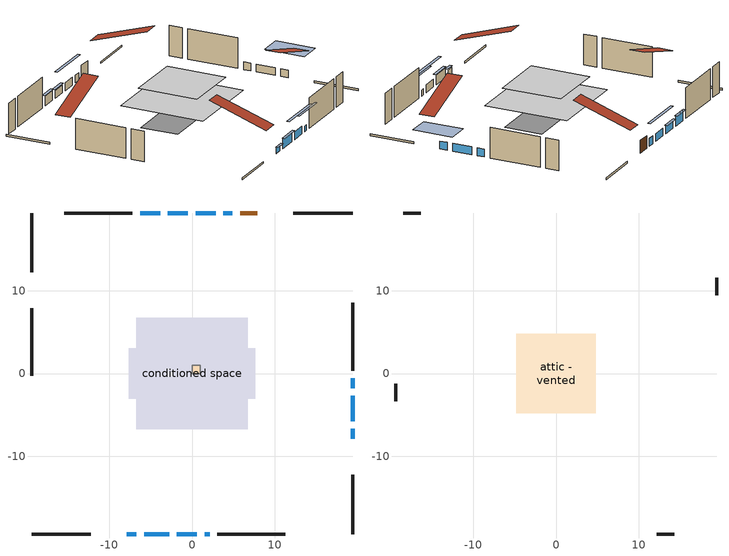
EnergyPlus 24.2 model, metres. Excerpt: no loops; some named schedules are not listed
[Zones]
air source heat pump airloop ret air zone
 floor adiabatic (AdiabaticConst): 0,0 0,1 1,1 1,0 z0
 wall adiabatic (AdiabaticConst): 0,1 0,0 1,0 1,1 0,1 z0:1
 ceiling adiabatic (AdiabaticConst): 1,0 1,1 0,1 0,0 z1
conditioned space
 floor adiabatic (AdiabaticFloorConstruction): -6.73,-6.73 -6.73,6.73 6.73,6.73 6.73,-6.73 z2.44
 floor foundation (Slab1 construction): -7.62,-3.05 -7.62,3.05 7.62,3.05 7.62,-3.05 z0
 wall outside (RimJoist1 construction): 19.36,19.36 12.22,19.36 / -19.36,-19.36 -12.22,-19.36 / -19.36,19.36 -19.36,12.22 / 19.36,-19.36 19.36,-12.22 z0:0.3
 wall outside (AdiabaticWallConstruction 1): 7.9,19.36 5.81,19.36 z0:2.03
 wall outside (AdiabaticWallConstruction): 19.36,-7.9 19.36,-6.69 / 2.84,19.36 0.43,19.36 / -1.82,-19.36 0.59,-19.36 / -0.5,19.36 -2.92,19.36 z0:1.21; -7.9,-19.36 -6.7,-19.36 / 1.52,-19.36 2.12,-19.36 z0:0.9; -5.78,-19.36 -2.75,-19.36 / -3.85,19.36 -6.27,19.36 z0:1.51; 19.36,-5.76 19.36,-2.71 / 19.36,-1.79 19.36,-0.59 / 4.88,19.36 3.77,19.36 z0:1.22
 wall outside (Wall1 construction): -7.2,19.36 -15.39,19.36 / 3.05,-19.36 11.23,-19.36 / -19.36,7.9 -19.36,-0.29 / 19.36,0.34 19.36,8.52 z0:4.88
 window (WindowConstruction): 19.36,-7.9 19.36,-6.69 z0:1.21
 window (WindowConstruction 6): -7.9,-19.36 -6.7,-19.36 z0:0.9
 window (WindowConstruction 7): -5.78,-19.36 -2.75,-19.36 z0:1.51
 window (WindowConstruction 8): 19.36,-5.76 19.36,-2.71 z0:1.22
 window (WindowConstruction 9): 19.36,-1.78 19.36,-0.59 z0:1.22
 window (WindowConstruction 10): 4.88,19.36 3.77,19.36 z0:1.22
 window (WindowConstruction 1): 2.84,19.36 0.43,19.36 z0:1.21
 window (WindowConstruction 2): -1.82,-19.36 0.59,-19.36 z0:1.21
 window (WindowConstruction 3): 1.52,-19.36 2.12,-19.36 z0:0.9
 window (WindowConstruction 4): -0.5,19.36 -2.92,19.36 z0:1.21
 window (WindowConstruction 5): -3.85,19.36 -6.27,19.36 z0:1.51
 door (Door): 7.9,19.36 5.81,19.36 z0:2.03
 ceiling adiabatic (AdiabaticFloorConstruction): 6.73,-6.73 6.73,6.73 -6.73,6.73 -6.73,-6.73 z2.44
attic - vented
 floor to conditioned space (Floor1 construction Reversed): -4.8,-4.8 -4.8,4.8 4.8,4.8 4.8,-4.8 z4.88
 wall outside (Wall3 construction): -16.31,19.36 -18.43,19.36 / 12.16,-19.36 14.28,-19.36 / -19.36,-1.21 -19.36,-3.33 / 19.36,9.45 19.36,11.57 z0:4.88
 roof outside (Roof1 construction): 8.83,19.36,4.88 8.83,10.02,7.99 11.29,10.02,7.99 11.29,19.36,4.88; -8.83,-19.36,4.88 -8.83,-10.02,7.99 -11.29,-10.02,7.99 -11.29,-19.36,4.88; -19.36,8.83,4.88 -10.02,8.83,7.99 -10.02,11.29,7.99 -19.36,11.29,4.88; 19.36,-8.83,4.88 10.02,-8.83,7.99 10.02,-11.29,7.99 19.36,-11.29,4.88
shading: 19.36,-4.05 19.36,-10.54 23.02,-10.54 23.02,-4.05 z3.85; -6.5,-19.36 -8.1,-19.36 -8.1,-19.77 -6.5,-19.77 z1.1; -2.55,-19.36 -5.98,-19.36 -5.98,-19.77 -2.55,-19.77 z1.71; -2.21,19.36 5.48,19.36 5.48,19.77 -2.21,19.77 z3.85; 3.23,-19.36 -4.46,-19.36 -4.46,-19.77 3.23,-19.77 z3.85; 4.76,-19.36 -1.12,-19.36 -1.12,-19.77 4.76,-19.77 z3.54; -3.12,19.36 -0.3,19.36 -0.3,19.77 -3.12,19.77 z1.41; -6.47,19.36 -3.64,19.36 -3.64,19.77 -6.47,19.77 z1.71
[Building]
Building 1: Terrain=Suburbs
[Site:Location]
Comox AP_BC: Latitude {deg}=49.72; Longitude {deg}=-124.9; Time Zone {hr}=-8; Elevation {m}=26; Keep Site Location Information=Yes
[Site:GroundTemperature:Shallow]
7.68431, 6.60511, 6.51868, 7.03082, 9.08677, 11.1331, 12.9072, 14.0311, 14.1265, 13.2125, 11.4836, 9.50004
[Site:WaterMainsTemperature]
Calculation Method=Schedule; Temperature Schedule=mains temperature schedule
[Material] Roughness=Rough; Thermal Absorptance=0.9
Name | Thickness {m} | Conductivity {W/m-K} | Density {kg/m3} | Specific Heat {J/kg-K} | Solar Absorptance | Visible Absorptance
asphalt or fiberglass shingles | 0.00635 | 0.162714 | 1121.4 | 1465.45 | 0.4 | 0.4
ceiling stud and cavity | 0.1397 | 0.0801386 | 65.682 | 1177.47 | 0.7 | 0.7
concrete 4.0 in. | 0.1016 | 1.803125 | 2242.8 | 837.4 | 0.7 | 0.7
door material | 0.04445 | 0.053851 | 512.64 | 1214.23 | 0.7 | 0.7
floor covering | 0.0127 | 0.0433444 | 54.468 | 1339.84 | 0.6 | 0.6
floor rigid ins; wall rigid ins | 0.512978 | 0.029427 | 32.04 | 1214.23 | 0.7 | 0.7
floor stud and cavity | 0.1397 | 1.75129 | 37.0049 | 1207.88 | 0.7 | 0.7
furniture material conditioned space 1 | 0.1524 | 0.115458 | 640.8 | 1214.23 | 0.6 | 0.6
gypsum board | 0.0127 | 0.160291 | 801 | 837.4 | 0.6 | 0.6
osb sheathing 0.5 in. | 0.0127 | 0.115458 | 512.64 | 1214.23 | 0.7 | 0.7
osb sheathing 0.75 in. | 0.01905 | 0.115458 | 512.64 | 1214.23 | 0.7 | 0.7
osb sheathing 2.0 in. | 0.0508 | 0.115458 | 512.64 | 1214.23 | 0.7 | 0.7
rim joist stud and cavity | 0.0508 | 0.0451784 | 125.044 | 1163.47 | 0.6 | 0.6
wall stud and cavity | 0.1397 | 0.115654 | 139.0536 | 1170.24 | 0.7 | 0.7
wall stud and cavity 1 | 0.0889 | 6.9971 | 50.32683 | 1063.81 | 0.6 | 0.6
wall stud and cavity 2 | 0.0889 | 0.380278 | 52.3479 | 1209.89 | 0.7 | 0.7
wall stud and cavity 3 | 0.0889 | 0.391764 | 83.0341 | 1211.67 | 0.7 | 0.7
wood siding | 0.0254 | 0.102417 | 544.68 | 1172.36 | 0.4 | 0.4
wood siding 1 | 0.00254 | 0.102417 | 544.68 | 1172.36 | 0.4 | 0.4
wood siding 2; wood siding 3; wood siding 4 | 0.0254 | 0.102417 | 544.68 | 1172.36 | 0.7 | 0.7
[Material:NoMass]
Adiabatic: Roughness=Rough; Thermal Resistance {m2-K/W}=176.1; Thermal Absorptance=0.9; Solar Absorptance=0.7; Visible Absorptance=0.7
[WindowMaterial:SimpleGlazingSystem]
Name | U-Factor {W/m2-K} | Solar Heat Gain Coefficient
WindowMaterial | 7.071949 | 0.75
WindowMaterial 1 | 7.36323 | 0.72
WindowMaterial 2 | 6.80735 | 0.79
WindowMaterial 3 | 6.92943 | 0.77
WindowMaterial 4 | 4.21762 | 0.68
WindowMaterial 5 | 5.69106 | 0.74
[Construction]
AdiabaticConst: Adiabatic
AdiabaticFloorConstruction: floor stud and cavity, floor rigid ins, osb sheathing 0.75 in., floor covering
AdiabaticWallConstruction: wood siding 3, wall rigid ins, wall stud and cavity 2, gypsum board
AdiabaticWallConstruction 1: wood siding 4, wall rigid ins, wall stud and cavity 2, gypsum board
Door: door material
Floor1 construction Reversed: gypsum board, ceiling stud and cavity
furniture construction conditioned space 1: furniture material conditioned space 1
PartitionWallConstruction: gypsum board, wall stud and cavity 3, gypsum board
RimJoist1 construction: wood siding 2, osb sheathing 2.0 in., rim joist stud and cavity
Roof1 construction: asphalt or fiberglass shingles
Slab1 construction: concrete 4.0 in.
Wall1 construction: wood siding, osb sheathing 0.5 in., wall stud and cavity, gypsum board
Wall3 construction: wood siding 1, wall stud and cavity 1
WindowConstruction; WindowConstruction 1; WindowConstruction 2; WindowConstruction 4; WindowConstruction 9: WindowMaterial
WindowConstruction 10: WindowMaterial 5
WindowConstruction 3; WindowConstruction 6: WindowMaterial 1
WindowConstruction 5: WindowMaterial 2
WindowConstruction 7: WindowMaterial 3
WindowConstruction 8: WindowMaterial 4
[Zone] Multiplier=1
Name | Volume {m3} | Part of Total Floor Area
air source heat pump airloop ret air zone | 1 | No
attic - vented | 46.4856 | Yes
conditioned space | 470 | Yes
[Space]
Name | Zone | Space Type | Volume {m3}
air source heat pump airloop ret air space | air source heat pump airloop ret air zone | Plenum Space Type
attic - vented 1 | attic - vented |  | 46.4856
conditioned space 1 | conditioned space |  | 470
[SpaceList]
Plenum Space Type: air source heat pump airloop ret air space
[OtherEquipment] Design Level Calculation Method=EquipmentLevel
Name | Fuel Type | Zone or ZoneList or Space or SpaceList | Schedule | Design Level {W} | Fraction Latent | Fraction Radiant | Fraction Lost
air source heat pump airloop_0 RetCondToRP; air source heat pump airloop_0 RetSensLkToRP | None | air source heat pump airloop ret air space | Always On Discrete | 0 | 0 | 0 | 0
air source heat pump airloop_0 RetLatLkToRP | None | air source heat pump airloop ret air space | Always On Discrete | 0 | 1 | 0 | 0
air source heat pump airloop_0 RetCondToDZ; air source heat pump airloop_0 SupCondToDZ; air source heat pump airloop_0 SupSensLkToDZ | None | attic - vented 1 | Always On Discrete | 0 | 0 | 0 | 0
air source heat pump airloop_0 SupLatLkToDZ | None | attic - vented 1 | Always On Discrete | 0 | 1 | 0 | 0
air source heat pump airloop_0 SupCondToLv; air source heat pump airloop_0 SupSensLkToCond; mech vent house fan sensible load | None | conditioned space 1 | Always On Discrete | 0 | 0 | 0 | 0
air source heat pump airloop_0 SupLatLkToCond; mech vent house fan latent load | None | conditioned space 1 | Always On Discrete | 0 | 1 | 0 | 0
clothes dryer 1 | Electricity | conditioned space 1 | clothes dryer schedule | 0 | 0.015 | 0.081 | 0.85
cooking range 1 | Electricity | conditioned space 1 | cooking range schedule | 0 | 0.08 | 0.432 | 0.2
general water use latent | None | conditioned space 1 | general water use schedule | 62.594 | 1 | 0 | 0
general water use sensible | None | conditioned space 1 | general water use schedule | -61.6891 | 0 | 0.6 | 0
water heater energy adjustment1 | Electricity | conditioned space 1 | Always On Discrete | 0.01 | 0 | 0 | 1
[ZoneInfiltration:DesignFlowRate] Schedule=Always On Discrete; Design Flow Rate Calculation Method=Flow/Zone; Design Flow Rate {m3/s}=0
Name | Zone or ZoneList or Space or SpaceList
attic_vented 1 duct leakage imbalance infil flow | attic - vented 1
infil flow; natural vent flow; whole house fan flow | conditioned space 1
[ZoneInfiltration:EffectiveLeakageArea]
infil attic - vented 1: Zone or Space=attic - vented 1; Schedule=Always On Discrete; Effective Air Leakage Area {cm2}=3941.57; Stack Coefficient=0.000555638; Wind Coefficient=1.59263e-05
[ZoneMixing] Schedule=Always On Continuous; Design Flow Rate Calculation Method=Flow/Zone; Design Flow Rate {m3/s}=0
Name | Zone or Space | Source Zone or Space
air source heat pump airloop_0 ZoneMixCondToDZ mix; whole house fan mix | attic - vented | conditioned space
air source heat pump airloop_0 ZoneMixDZToCond mix | conditioned space | attic - vented
[SurfaceProperty:ExposedFoundationPerimeter]
Slab1: Exposed Perimeter Calculation Method=TotalExposedPerimeter; Total Exposed Perimeter {m}=42.673
[InternalMass] Zone or ZoneList=conditioned space; Space or SpaceList=conditioned space 1
Name | Construction | Surface Area {m2}
furniture mass conditioned space 1 | furniture construction conditioned space 1 | 109.68
partition wall mass | PartitionWallConstruction | 274.2
[Lights]
interior lighting: Zone or ZoneList or Space or SpaceList=conditioned space 1; Schedule=interior lighting schedule; Design Level Calculation Method=LightingLevel; Lighting Level {W}=343.2; Return Air Fraction=0; Fraction Radiant=0.6; Fraction Visible=0.2; Fraction Replaceable=1
[People]
occupants: Zone or ZoneList or Space or SpaceList=conditioned space 1; Number of People Schedule=occupants schedule; Number of People Calculation Method=People; Number of People=3; Fraction Radiant=0.314171; Sensible Heat Fraction=0.56303; Activity Level Schedule=occupants activity schedule; Carbon Dioxide Generation Rate {m3/s-W}=0; Enable ASHRAE 55 Comfort Warnings=No; Mean Radiant Temperature Calculation Type=EnclosureAveraged
[ElectricEquipment] Zone or ZoneList or Space or SpaceList=conditioned space 1; Design Level Calculation Method=EquipmentLevel
Name | Schedule | Design Level {W} | Fraction Latent | Fraction Radiant | Fraction Lost
clothes dryer | clothes dryer schedule | 140.772 | 0.015 | 0.081 | 0.85
clothes washer | clothes washer schedule | 32.1985 | 0.03 | 0.162 | 0.7
cooking range | cooking range schedule | 215.147 | 0.08 | 0.432 | 0.2
dishwasher | dishwasher schedule | 66.8632 | 0.3 | 0.18 | 0.4
fridge | fridge schedule | 72.9452 | 0 | 0.6 | 0
mech vent house fan | mech vent house fan schedule | 0 | 0 | 0 | 1
mech vent house fan cfis | mech vent house fan cfis schedule | 0 | 0 | 0 | 0
misc plug loads | misc plug loads schedule | 494.7 | 0.045 | 0.513 | 0.1
whole house fan | Always On Discrete | 0 | 0 | 0 | 1
[AirLoopHVAC:ReturnPlenum]
Air Loop HVAC Return Plenum 1: Zone=air source heat pump airloop ret air zone
[Foundation:Kiva]
Foundation Kiva 1: Initial Indoor Air Temperature {C}=18; Wall Height Above Grade {m}=0.1016; Wall Depth Below Slab {m}=0.2032
[Foundation:Kiva:Settings]
Soil Conductivity {W/m-K}=0.849921; Soil Density {kg/m3}=1842.3; Soil Specific Heat {J/kg-K}=418.7; Ground Solar Absorptivity=0.9; Ground Thermal Absorptivity=0.9; Ground Surface Roughness {m}=0.03; Far-Field Width {m}=40; Deep-Ground Boundary Condition=ZeroFlux; Deep-Ground Depth {m}=40; Minimum Cell Dimension {m}=0.2; Maximum Cell Growth Coefficient=3; Simulation Timestep=Timestep
[Exterior:Lights]
exterior lighting: Schedule=exterior lighting schedule; Design Level {W}=75.6
[EnergyManagementSystem:Sensor] Output:Variable or Output:Meter Index Key=attic - vented
Name | Output:Variable or Output:Meter
air_source_heat_pump_airloop_0_DZ_T_s | Zone Air Temperature
air_source_heat_pump_airloop_0_DZ_W_s | Zone Mean Air Humidity Ratio
[Schedule:Constant]
Name | Hourly Value
Always On Discrete; Always On Continuous; mech vent house fan schedule; mech vent house fan cfis schedule | 1
occupants activity schedule | 117.228
fridge schedule | 0
[Schedule:Week:Daily]
interior lighting schedule Week Rule - Jan1-Jan27: interior lighting schedule day, interior lighting schedule day, interior lighting schedule day, interior lighting schedule day, interior lighting schedule day, interior lighting schedule day, interior lighting schedule day, interior lighting schedule default day, interior lighting schedule default day, interior lighting schedule default day, interior lighting schedule default day, interior lighting schedule default day
interior lighting schedule Week Rule - Jan28-Feb3: interior lighting schedule day, interior lighting schedule day, interior lighting schedule day, interior lighting schedule day, interior lighting schedule day 1, interior lighting schedule day 1, interior lighting schedule day 1, interior lighting schedule default day, interior lighting schedule default day, interior lighting schedule default day, interior lighting schedule default day, interior lighting schedule default day
interior lighting schedule Week Rule - Feb4-Feb24: interior lighting schedule day 1, interior lighting schedule day 1, interior lighting schedule day 1, interior lighting schedule day 1, interior lighting schedule day 1, interior lighting schedule day 1, interior lighting schedule day 1, interior lighting schedule default day, interior lighting schedule default day, interior lighting schedule default day, interior lighting schedule default day, interior lighting schedule default day
interior lighting schedule Week Rule - Feb25-Mar3: interior lighting schedule day 1, interior lighting schedule day 1, interior lighting schedule day 1, interior lighting schedule day 1, interior lighting schedule day 2, interior lighting schedule day 2, interior lighting schedule day 2, interior lighting schedule default day, interior lighting schedule default day, interior lighting schedule default day, interior lighting schedule default day, interior lighting schedule default day
interior lighting schedule Week Rule - Mar4-Mar31: interior lighting schedule day 2, interior lighting schedule day 2, interior lighting schedule day 2, interior lighting schedule day 2, interior lighting schedule day 2, interior lighting schedule day 2, interior lighting schedule day 2, interior lighting schedule default day, interior lighting schedule default day, interior lighting schedule default day, interior lighting schedule default day, interior lighting schedule default day
interior lighting schedule Week Rule - Apr1-Apr28: interior lighting schedule day 3, interior lighting schedule day 3, interior lighting schedule day 3, interior lighting schedule day 3, interior lighting schedule day 3, interior lighting schedule day 3, interior lighting schedule day 3, interior lighting schedule default day, interior lighting schedule default day, interior lighting schedule default day, interior lighting schedule default day, interior lighting schedule default day
interior lighting schedule Week Rule - Apr29-May5: interior lighting schedule day 3, interior lighting schedule day 3, interior lighting schedule day 4, interior lighting schedule day 4, interior lighting schedule day 4, interior lighting schedule day 4, interior lighting schedule day 4, interior lighting schedule default day, interior lighting schedule default day, interior lighting schedule default day, interior lighting schedule default day, interior lighting schedule default day
interior lighting schedule Week Rule - May6-May26: interior lighting schedule day 4, interior lighting schedule day 4, interior lighting schedule day 4, interior lighting schedule day 4, interior lighting schedule day 4, interior lighting schedule day 4, interior lighting schedule day 4, interior lighting schedule default day, interior lighting schedule default day, interior lighting schedule default day, interior lighting schedule default day, interior lighting schedule default day
interior lighting schedule Week Rule - May27-Jun2: interior lighting schedule day 4, interior lighting schedule day 4, interior lighting schedule day 4, interior lighting schedule day 4, interior lighting schedule day 4, interior lighting schedule day 5, interior lighting schedule day 5, interior lighting schedule default day, interior lighting schedule default day, interior lighting schedule default day, interior lighting schedule default day, interior lighting schedule default day
interior lighting schedule Week Rule - Jun3-Jun30: interior lighting schedule day 5, interior lighting schedule day 5, interior lighting schedule day 5, interior lighting schedule day 5, interior lighting schedule day 5, interior lighting schedule day 5, interior lighting schedule day 5, interior lighting schedule default day, interior lighting schedule default day, interior lighting schedule default day, interior lighting schedule default day, interior lighting schedule default day
interior lighting schedule Week Rule - Jul1-Jul28: interior lighting schedule day 6, interior lighting schedule day 6, interior lighting schedule day 6, interior lighting schedule day 6, interior lighting schedule day 6, interior lighting schedule day 6, interior lighting schedule day 6, interior lighting schedule default day, interior lighting schedule default day, interior lighting schedule default day, interior lighting schedule default day, interior lighting schedule default day
interior lighting schedule Week Rule - Jul29-Aug4: interior lighting schedule day 6, interior lighting schedule day 6, interior lighting schedule day 6, interior lighting schedule day 7, interior lighting schedule day 7, interior lighting schedule day 7, interior lighting schedule day 7, interior lighting schedule default day, interior lighting schedule default day, interior lighting schedule default day, interior lighting schedule default day, interior lighting schedule default day
interior lighting schedule Week Rule - Aug5-Aug25: interior lighting schedule day 7, interior lighting schedule day 7, interior lighting schedule day 7, interior lighting schedule day 7, interior lighting schedule day 7, interior lighting schedule day 7, interior lighting schedule day 7, interior lighting schedule default day, interior lighting schedule default day, interior lighting schedule default day, interior lighting schedule default day, interior lighting schedule default day
interior lighting schedule Week Rule - Aug26-Sep1: interior lighting schedule day 7, interior lighting schedule day 7, interior lighting schedule day 7, interior lighting schedule day 7, interior lighting schedule day 7, interior lighting schedule day 7, interior lighting schedule day 8, interior lighting schedule default day, interior lighting schedule default day, interior lighting schedule default day, interior lighting schedule default day, interior lighting schedule default day
interior lighting schedule Week Rule - Sep2-Sep29: interior lighting schedule day 8, interior lighting schedule day 8, interior lighting schedule day 8, interior lighting schedule day 8, interior lighting schedule day 8, interior lighting schedule day 8, interior lighting schedule day 8, interior lighting schedule default day, interior lighting schedule default day, interior lighting schedule default day, interior lighting schedule default day, interior lighting schedule default day
interior lighting schedule Week Rule - Sep30-Oct6: interior lighting schedule day 8, interior lighting schedule day 9, interior lighting schedule day 9, interior lighting schedule day 9, interior lighting schedule day 9, interior lighting schedule day 9, interior lighting schedule day 9, interior lighting schedule default day, interior lighting schedule default day, interior lighting schedule default day, interior lighting schedule default day, interior lighting schedule default day
interior lighting schedule Week Rule - Oct7-Oct27: interior lighting schedule day 9, interior lighting schedule day 9, interior lighting schedule day 9, interior lighting schedule day 9, interior lighting schedule day 9, interior lighting schedule day 9, interior lighting schedule day 9, interior lighting schedule default day, interior lighting schedule default day, interior lighting schedule default day, interior lighting schedule default day, interior lighting schedule default day
interior lighting schedule Week Rule - Oct28-Nov3: interior lighting schedule day 9, interior lighting schedule day 9, interior lighting schedule day 9, interior lighting schedule day 9, interior lighting schedule day 10, interior lighting schedule day 10, interior lighting schedule day 10, interior lighting schedule default day, interior lighting schedule default day, interior lighting schedule default day, interior lighting schedule default day, interior lighting schedule default day
interior lighting schedule Week Rule - Nov4-Nov24: interior lighting schedule day 10, interior lighting schedule day 10, interior lighting schedule day 10, interior lighting schedule day 10, interior lighting schedule day 10, interior lighting schedule day 10, interior lighting schedule day 10, interior lighting schedule default day, interior lighting schedule default day, interior lighting schedule default day, interior lighting schedule default day, interior lighting schedule default day
interior lighting schedule Week Rule - Nov25-Dec1: interior lighting schedule day 10, interior lighting schedule day 10, interior lighting schedule day 10, interior lighting schedule day 10, interior lighting schedule day 10, interior lighting schedule day 10, interior lighting schedule day 11, interior lighting schedule default day, interior lighting schedule default day, interior lighting schedule default day, interior lighting schedule default day, interior lighting schedule default day
interior lighting schedule Week Rule - Dec2-Dec31: interior lighting schedule day 11, interior lighting schedule day 11, interior lighting schedule day 11, interior lighting schedule day 11, interior lighting schedule day 11, interior lighting schedule day 11, interior lighting schedule day 11, interior lighting schedule default day, interior lighting schedule default day, interior lighting schedule default day, interior lighting schedule default day, interior lighting schedule default day
occupants schedule Week Rule - Jan1-Dec31: occupants schedule day, occupants schedule day, occupants schedule day, occupants schedule day, occupants schedule day, occupants schedule day, occupants schedule day, occupants schedule default day, occupants schedule default day, occupants schedule default day, occupants schedule default day, occupants schedule default day
clothes dryer schedule Week Rule - Jan1-Dec31: clothes dryer schedule day, clothes dryer schedule day, clothes dryer schedule day, clothes dryer schedule day, clothes dryer schedule day, clothes dryer schedule day, clothes dryer schedule day, clothes dryer schedule default day, clothes dryer schedule default day, clothes dryer schedule default day, clothes dryer schedule default day, clothes dryer schedule default day
clothes washer schedule Week Rule - Jan1-Dec31: clothes washer schedule day, clothes washer schedule day, clothes washer schedule day, clothes washer schedule day, clothes washer schedule day, clothes washer schedule day, clothes washer schedule day, clothes washer schedule default day, clothes washer schedule default day, clothes washer schedule default day, clothes washer schedule default day, clothes washer schedule default day
cooking range schedule Week Rule - Jan1-Dec31: cooking range schedule day, cooking range schedule day, cooking range schedule day, cooking range schedule day, cooking range schedule day, cooking range schedule day, cooking range schedule day, cooking range schedule default day, cooking range schedule default day, cooking range schedule default day, cooking range schedule default day, cooking range schedule default day
dishwasher schedule Week Rule - Jan1-Dec31: dishwasher schedule day, dishwasher schedule day, dishwasher schedule day, dishwasher schedule day, dishwasher schedule day, dishwasher schedule day, dishwasher schedule day, dishwasher schedule default day, dishwasher schedule default day, dishwasher schedule default day, dishwasher schedule default day, dishwasher schedule default day
misc plug loads schedule Week Rule - Jan1-Dec31: misc plug loads schedule day, misc plug loads schedule day, misc plug loads schedule day, misc plug loads schedule day, misc plug loads schedule day, misc plug loads schedule day, misc plug loads schedule day, misc plug loads schedule default day, misc plug loads schedule default day, misc plug loads schedule default day, misc plug loads schedule default day, misc plug loads schedule default day
general water use schedule Week Rule - Jan1-Dec31: general water use schedule day, general water use schedule day, general water use schedule day, general water use schedule day, general water use schedule day, general water use schedule day, general water use schedule day, general water use schedule default day, general water use schedule default day, general water use schedule default day, general water use schedule default day, general water use schedule default day
exterior lighting schedule Week Rule - Jan1-Jan27: exterior lighting schedule day, exterior lighting schedule day, exterior lighting schedule day, exterior lighting schedule day, exterior lighting schedule day, exterior lighting schedule day, exterior lighting schedule day, exterior lighting schedule default day, exterior lighting schedule default day, exterior lighting schedule default day, exterior lighting schedule default day, exterior lighting schedule default day
exterior lighting schedule Week Rule - Jan28-Feb3: exterior lighting schedule day, exterior lighting schedule day, exterior lighting schedule day, exterior lighting schedule day, exterior lighting schedule day 1, exterior lighting schedule day 1, exterior lighting schedule day 1, exterior lighting schedule default day, exterior lighting schedule default day, exterior lighting schedule default day, exterior lighting schedule default day, exterior lighting schedule default day
exterior lighting schedule Week Rule - Feb4-Feb24: exterior lighting schedule day 1, exterior lighting schedule day 1, exterior lighting schedule day 1, exterior lighting schedule day 1, exterior lighting schedule day 1, exterior lighting schedule day 1, exterior lighting schedule day 1, exterior lighting schedule default day, exterior lighting schedule default day, exterior lighting schedule default day, exterior lighting schedule default day, exterior lighting schedule default day
exterior lighting schedule Week Rule - Feb25-Mar3: exterior lighting schedule day 1, exterior lighting schedule day 1, exterior lighting schedule day 1, exterior lighting schedule day 1, exterior lighting schedule day 2, exterior lighting schedule day 2, exterior lighting schedule day 2, exterior lighting schedule default day, exterior lighting schedule default day, exterior lighting schedule default day, exterior lighting schedule default day, exterior lighting schedule default day
exterior lighting schedule Week Rule - Mar4-Mar31: exterior lighting schedule day 2, exterior lighting schedule day 2, exterior lighting schedule day 2, exterior lighting schedule day 2, exterior lighting schedule day 2, exterior lighting schedule day 2, exterior lighting schedule day 2, exterior lighting schedule default day, exterior lighting schedule default day, exterior lighting schedule default day, exterior lighting schedule default day, exterior lighting schedule default day
exterior lighting schedule Week Rule - Apr1-Apr28: exterior lighting schedule day 3, exterior lighting schedule day 3, exterior lighting schedule day 3, exterior lighting schedule day 3, exterior lighting schedule day 3, exterior lighting schedule day 3, exterior lighting schedule day 3, exterior lighting schedule default day, exterior lighting schedule default day, exterior lighting schedule default day, exterior lighting schedule default day, exterior lighting schedule default day
exterior lighting schedule Week Rule - Apr29-May5: exterior lighting schedule day 3, exterior lighting schedule day 3, exterior lighting schedule day 4, exterior lighting schedule day 4, exterior lighting schedule day 4, exterior lighting schedule day 4, exterior lighting schedule day 4, exterior lighting schedule default day, exterior lighting schedule default day, exterior lighting schedule default day, exterior lighting schedule default day, exterior lighting schedule default day
exterior lighting schedule Week Rule - May6-May26: exterior lighting schedule day 4, exterior lighting schedule day 4, exterior lighting schedule day 4, exterior lighting schedule day 4, exterior lighting schedule day 4, exterior lighting schedule day 4, exterior lighting schedule day 4, exterior lighting schedule default day, exterior lighting schedule default day, exterior lighting schedule default day, exterior lighting schedule default day, exterior lighting schedule default day
exterior lighting schedule Week Rule - May27-Jun2: exterior lighting schedule day 4, exterior lighting schedule day 4, exterior lighting schedule day 4, exterior lighting schedule day 4, exterior lighting schedule day 4, exterior lighting schedule day 5, exterior lighting schedule day 5, exterior lighting schedule default day, exterior lighting schedule default day, exterior lighting schedule default day, exterior lighting schedule default day, exterior lighting schedule default day
exterior lighting schedule Week Rule - Jun3-Jun30: exterior lighting schedule day 5, exterior lighting schedule day 5, exterior lighting schedule day 5, exterior lighting schedule day 5, exterior lighting schedule day 5, exterior lighting schedule day 5, exterior lighting schedule day 5, exterior lighting schedule default day, exterior lighting schedule default day, exterior lighting schedule default day, exterior lighting schedule default day, exterior lighting schedule default day
exterior lighting schedule Week Rule - Jul1-Jul28: exterior lighting schedule day 6, exterior lighting schedule day 6, exterior lighting schedule day 6, exterior lighting schedule day 6, exterior lighting schedule day 6, exterior lighting schedule day 6, exterior lighting schedule day 6, exterior lighting schedule default day, exterior lighting schedule default day, exterior lighting schedule default day, exterior lighting schedule default day, exterior lighting schedule default day
exterior lighting schedule Week Rule - Jul29-Aug4: exterior lighting schedule day 6, exterior lighting schedule day 6, exterior lighting schedule day 6, exterior lighting schedule day 7, exterior lighting schedule day 7, exterior lighting schedule day 7, exterior lighting schedule day 7, exterior lighting schedule default day, exterior lighting schedule default day, exterior lighting schedule default day, exterior lighting schedule default day, exterior lighting schedule default day
exterior lighting schedule Week Rule - Aug5-Aug25: exterior lighting schedule day 7, exterior lighting schedule day 7, exterior lighting schedule day 7, exterior lighting schedule day 7, exterior lighting schedule day 7, exterior lighting schedule day 7, exterior lighting schedule day 7, exterior lighting schedule default day, exterior lighting schedule default day, exterior lighting schedule default day, exterior lighting schedule default day, exterior lighting schedule default day
exterior lighting schedule Week Rule - Aug26-Sep1: exterior lighting schedule day 7, exterior lighting schedule day 7, exterior lighting schedule day 7, exterior lighting schedule day 7, exterior lighting schedule day 7, exterior lighting schedule day 7, exterior lighting schedule day 8, exterior lighting schedule default day, exterior lighting schedule default day, exterior lighting schedule default day, exterior lighting schedule default day, exterior lighting schedule default day
exterior lighting schedule Week Rule - Sep2-Sep29: exterior lighting schedule day 8, exterior lighting schedule day 8, exterior lighting schedule day 8, exterior lighting schedule day 8, exterior lighting schedule day 8, exterior lighting schedule day 8, exterior lighting schedule day 8, exterior lighting schedule default day, exterior lighting schedule default day, exterior lighting schedule default day, exterior lighting schedule default day, exterior lighting schedule default day
exterior lighting schedule Week Rule - Sep30-Oct6: exterior lighting schedule day 8, exterior lighting schedule day 9, exterior lighting schedule day 9, exterior lighting schedule day 9, exterior lighting schedule day 9, exterior lighting schedule day 9, exterior lighting schedule day 9, exterior lighting schedule default day, exterior lighting schedule default day, exterior lighting schedule default day, exterior lighting schedule default day, exterior lighting schedule default day
exterior lighting schedule Week Rule - Oct7-Oct27: exterior lighting schedule day 9, exterior lighting schedule day 9, exterior lighting schedule day 9, exterior lighting schedule day 9, exterior lighting schedule day 9, exterior lighting schedule day 9, exterior lighting schedule day 9, exterior lighting schedule default day, exterior lighting schedule default day, exterior lighting schedule default day, exterior lighting schedule default day, exterior lighting schedule default day
exterior lighting schedule Week Rule - Oct28-Nov3: exterior lighting schedule day 9, exterior lighting schedule day 9, exterior lighting schedule day 9, exterior lighting schedule day 9, exterior lighting schedule day 10, exterior lighting schedule day 10, exterior lighting schedule day 10, exterior lighting schedule default day, exterior lighting schedule default day, exterior lighting schedule default day, exterior lighting schedule default day, exterior lighting schedule default day
exterior lighting schedule Week Rule - Nov4-Nov24: exterior lighting schedule day 10, exterior lighting schedule day 10, exterior lighting schedule day 10, exterior lighting schedule day 10, exterior lighting schedule day 10, exterior lighting schedule day 10, exterior lighting schedule day 10, exterior lighting schedule default day, exterior lighting schedule default day, exterior lighting schedule default day, exterior lighting schedule default day, exterior lighting schedule default day
exterior lighting schedule Week Rule - Nov25-Dec1: exterior lighting schedule day 10, exterior lighting schedule day 10, exterior lighting schedule day 10, exterior lighting schedule day 10, exterior lighting schedule day 10, exterior lighting schedule day 10, exterior lighting schedule day 11, exterior lighting schedule default day, exterior lighting schedule default day, exterior lighting schedule default day, exterior lighting schedule default day, exterior lighting schedule default day
exterior lighting schedule Week Rule - Dec2-Dec31: exterior lighting schedule day 11, exterior lighting schedule day 11, exterior lighting schedule day 11, exterior lighting schedule day 11, exterior lighting schedule day 11, exterior lighting schedule day 11, exterior lighting schedule day 11, exterior lighting schedule default day, exterior lighting schedule default day, exterior lighting schedule default day, exterior lighting schedule default day, exterior lighting schedule default day
[Schedule:Year]
interior lighting schedule: interior lighting schedule Week Rule - Jan1-Jan27, 1, 1, 1, 27, interior lighting schedule Week Rule - Jan28-Feb3, 1, 28, 2, 3, interior lighting schedule Week Rule - Feb4-Feb24, 2, 4, 2, 24, interior lighting schedule Week Rule - Feb25-Mar3, 2, 25, 3, 3, interior lighting schedule Week Rule - Mar4-Mar31, 3, 4, 3, 31, interior lighting schedule Week Rule - Apr1-Apr28, 4, 1, 4, 28, interior lighting schedule Week Rule - Apr29-May5, 4, 29, 5, 5, interior lighting schedule Week Rule - May6-May26, 5, 6, 5, 26, interior lighting schedule Week Rule - May27-Jun2, 5, 27, 6, 2, interior lighting schedule Week Rule - Jun3-Jun30, 6, 3, 6, 30, interior lighting schedule Week Rule - Jul1-Jul28, 7, 1, 7, 28, interior lighting schedule Week Rule - Jul29-Aug4, 7, 29, 8, 4, interior lighting schedule Week Rule - Aug5-Aug25, 8, 5, 8, 25, interior lighting schedule Week Rule - Aug26-Sep1, 8, 26, 9, 1, interior lighting schedule Week Rule - Sep2-Sep29, 9, 2, 9, 29, interior lighting schedule Week Rule - Sep30-Oct6, 9, 30, 10, 6, interior lighting schedule Week Rule - Oct7-Oct27, 10, 7, 10, 27, interior lighting schedule Week Rule - Oct28-Nov3, 10, 28, 11, 3, interior lighting schedule Week Rule - Nov4-Nov24, 11, 4, 11, 24, interior lighting schedule Week Rule - Nov25-Dec1, 11, 25, 12, 1, interior lighting schedule Week Rule - Dec2-Dec31, 12, 2, 12, 31
occupants schedule: occupants schedule Week Rule - Jan1-Dec31, 1, 1, 12, 31
clothes dryer schedule: clothes dryer schedule Week Rule - Jan1-Dec31, 1, 1, 12, 31
clothes washer schedule: clothes washer schedule Week Rule - Jan1-Dec31, 1, 1, 12, 31
cooking range schedule: cooking range schedule Week Rule - Jan1-Dec31, 1, 1, 12, 31
dishwasher schedule: dishwasher schedule Week Rule - Jan1-Dec31, 1, 1, 12, 31
misc plug loads schedule: misc plug loads schedule Week Rule - Jan1-Dec31, 1, 1, 12, 31
general water use schedule: general water use schedule Week Rule - Jan1-Dec31, 1, 1, 12, 31
exterior lighting schedule: exterior lighting schedule Week Rule - Jan1-Jan27, 1, 1, 1, 27, exterior lighting schedule Week Rule - Jan28-Feb3, 1, 28, 2, 3, exterior lighting schedule Week Rule - Feb4-Feb24, 2, 4, 2, 24, exterior lighting schedule Week Rule - Feb25-Mar3, 2, 25, 3, 3, exterior lighting schedule Week Rule - Mar4-Mar31, 3, 4, 3, 31, exterior lighting schedule Week Rule - Apr1-Apr28, 4, 1, 4, 28, exterior lighting schedule Week Rule - Apr29-May5, 4, 29, 5, 5, exterior lighting schedule Week Rule - May6-May26, 5, 6, 5, 26, exterior lighting schedule Week Rule - May27-Jun2, 5, 27, 6, 2, exterior lighting schedule Week Rule - Jun3-Jun30, 6, 3, 6, 30, exterior lighting schedule Week Rule - Jul1-Jul28, 7, 1, 7, 28, exterior lighting schedule Week Rule - Jul29-Aug4, 7, 29, 8, 4, exterior lighting schedule Week Rule - Aug5-Aug25, 8, 5, 8, 25, exterior lighting schedule Week Rule - Aug26-Sep1, 8, 26, 9, 1, exterior lighting schedule Week Rule - Sep2-Sep29, 9, 2, 9, 29, exterior lighting schedule Week Rule - Sep30-Oct6, 9, 30, 10, 6, exterior lighting schedule Week Rule - Oct7-Oct27, 10, 7, 10, 27, exterior lighting schedule Week Rule - Oct28-Nov3, 10, 28, 11, 3, exterior lighting schedule Week Rule - Nov4-Nov24, 11, 4, 11, 24, exterior lighting schedule Week Rule - Nov25-Dec1, 11, 25, 12, 1, exterior lighting schedule Week Rule - Dec2-Dec31, 12, 2, 12, 31
[Schedule:Compact]
mains temperature schedule: Through: 01/01, For: AllDays, Until: 24:00, 11.0622, Through: 01/02, For: AllDays, Until: 24:00, 11.025, Through: 01/03, For: AllDays, Until: 24:00, 10.9883, Through: 01/04, For: AllDays, Until: 24:00, 10.9522, Through: 01/05, For: AllDays, Until: 24:00, 10.9172, Through: 01/06, For: AllDays, Until: 24:00, 10.8828, Through: 01/07, For: AllDays, Until: 24:00, 10.8494, Through: 01/08, For: AllDays, Until: 24:00, 10.8167, Through: 01/09, For: AllDays, Until: 24:00, 10.7844, Through: 01/10, For: AllDays, Until: 24:00, 10.7533, Through: 01/11, For: AllDays, Until: 24:00, 10.7228, Through: 01/12, For: AllDays, Until: 24:00, 10.6933, Through: 01/13, For: AllDays, Until: 24:00, 10.6644, Through: 01/14, For: AllDays, Until: 24:00, 10.6367, Through: 01/15, For: AllDays, Until: 24:00, 10.6094, Through: 01/16, For: AllDays, Until: 24:00, 10.5833, Through: 01/17, For: AllDays, Until: 24:00, 10.5578, Through: 01/18, For: AllDays, Until: 24:00, 10.5333, Through: 01/19, For: AllDays, Until: 24:00, 10.51, Through: 01/20, For: AllDays, Until: 24:00, 10.4872, Through: 01/21, For: AllDays, Until: 24:00, 10.465, Through: 01/22, For: AllDays, Until: 24:00, 10.4439, Through: 01/23, For: AllDays, Until: 24:00, 10.4239, Through: 01/24, For: AllDays, Until: 24:00, 10.405, Through: 01/25, For: AllDays, Until: 24:00, 10.3867, Through: 01/26, For: AllDays, Until: 24:00, 10.3694, Through: 01/27, For: AllDays, Until: 24:00, 10.3528, Through: 01/28, For: AllDays, Until: 24:00, 10.3372, Through: 01/29, For: AllDays, Until: 24:00, 10.3228, Through: 01/30, For: AllDays, Until: 24:00, 10.3094, Through: 01/31, For: AllDays, Until: 24:00, 10.2967, Through: 02/01, For: AllDays, Until: 24:00, 10.285, Through: 02/02, For: AllDays, Until: 24:00, 10.2739, Through: 02/03, For: AllDays, Until: 24:00, 10.2644, Through: 02/04, For: AllDays, Until: 24:00, 10.2556, Through: 02/05, For: AllDays, Until: 24:00, 10.2472, Through: 02/06, For: AllDays, Until: 24:00, 10.2406, Through: 02/07, For: AllDays, Until: 24:00, 10.2344, Through: 02/08, For: AllDays, Until: 24:00, 10.2294, Through: 02/09, For: AllDays, Until: 24:00, 10.225, Through: 02/10, For: AllDays, Until: 24:00, 10.2222, Through: 02/11, For: AllDays, Until: 24:00, 10.22, Through: 02/12, For: AllDays, Until: 24:00, 10.2189, Through: 02/13, For: AllDays, Until: 24:00, 10.2183, Through: 02/14, For: AllDays, Until: 24:00, 10.2194, Through: 02/15, For: AllDays, Until: 24:00, 10.2211, Through: 02/16, For: AllDays, Until: 24:00, 10.2239, Through: 02/17, For: AllDays, Until: 24:00, 10.2272, Through: 02/18, For: AllDays, Until: 24:00, 10.2322, Through: 02/19, For: AllDays, Until: 24:00, 10.2378, Through: 02/20, For: AllDays, Until: 24:00, 10.2439, Through: 02/21, For: AllDays, Until: 24:00, 10.2517, Through: 02/22, For: AllDays, Until: 24:00, 10.26, Through: 02/23, For: AllDays, Until: 24:00, 10.2694, Through: 02/24, For: AllDays, Until: 24:00, 10.28, Through: 02/25, For: AllDays, Until: 24:00, 10.2911, Through: 02/26, For: AllDays, Until: 24:00, 10.3033, Through: 02/27, For: AllDays, Until: 24:00, 10.3167, Through: 02/28, For: AllDays, Until: 24:00, 10.3306, Through: 03/01, For: AllDays, Until: 24:00, 10.3456, Through: 03/02, For: AllDays, Until: 24:00, 10.3617, Through: 03/03, For: AllDays, Until: 24:00, 10.3783, Through: 03/04, For: AllDays, Until: 24:00, 10.3961, Through: 03/05, For: AllDays, Until: 24:00, 10.415, Through: 03/06, For: AllDays, Until: 24:00, 10.435, Through: 03/07, For: AllDays, Until: 24:00, 10.4556, Through: 03/08, For: AllDays, Until: 24:00, 10.4767, Through: 03/09, For: AllDays, Until: 24:00, 10.4989, Through: 03/10, For: AllDays, Until: 24:00, 10.5222, Through: 03/11, For: AllDays, Until: 24:00, 10.5467, Through: 03/12, For: AllDays, Until: 24:00, 10.5717, Through: 03/13, For: AllDays, Until: 24:00, 10.5972, Through: 03/14, For: AllDays, Until: 24:00, 10.6239, Through: 03/15, For: AllDays, Until: 24:00, 10.6517, Through: 03/16, For: AllDays, Until: 24:00, 10.68, Through: 03/17, For: AllDays, Until: 24:00, 10.7089, Through: 03/18, For: AllDays, Until: 24:00, 10.7389, Through: 03/19, For: AllDays, Until: 24:00, 10.77, Through: 03/20, For: AllDays, Until: 24:00, 10.8017, Through: 03/21, For: AllDays, Until: 24:00, 10.8339, Through: 03/22, For: AllDays, Until: 24:00, 10.8672, Through: 03/23, For: AllDays, Until: 24:00, 10.9011, Through: 03/24, For: AllDays, Until: 24:00, 10.9361, Through: 03/25, For: AllDays, Until: 24:00, 10.9717, Through: 03/26, For: AllDays, Until: 24:00, 11.0078, Through: 03/27, For: AllDays, Until: 24:00, 11.045, Through: 03/28, For: AllDays, Until: 24:00, 11.0822, Through: 03/29, For: AllDays, Until: 24:00, 11.1211, Through: 03/30, For: AllDays, Until: 24:00, 11.16, Through: 03/31, For: AllDays, Until: 24:00, 11.2, Through: 04/01, For: AllDays, Until: 24:00, 11.2406, Through: 04/02, For: AllDays, Until: 24:00, 11.2817, Through: 04/03, For: AllDays, Until: 24:00, 11.3233, Through: 04/04, For: AllDays, Until: 24:00, 11.3656, Through: 04/05, For: AllDays, Until: 24:00, 11.4089, Through: 04/06, For: AllDays, Until: 24:00, 11.4522, Through: 04/07, For: AllDays, Until: 24:00, 11.4967, Through: 04/08, For: AllDays, Until: 24:00, 11.5417, Through: 04/09, For: AllDays, Until: 24:00, 11.5872, Through: 04/10, For: AllDays, Until: 24:00, 11.6333, Through: 04/11, For: AllDays, Until: 24:00, 11.6794, Through: 04/12, For: AllDays, Until: 24:00, 11.7267, Through: 04/13, For: AllDays, Until: 24:00, 11.7744, Through: 04/14, For: AllDays, Until: 24:00, 11.8222, Through: 04/15, For: AllDays, Until: 24:00, 11.8711, Through: 04/16, For: AllDays, Until: 24:00, 11.92, Through: 04/17, For: AllDays, Until: 24:00, 11.97, Through: 04/18, For: AllDays, Until: 24:00, 12.02, Through: 04/19, For: AllDays, Until: 24:00, 12.07, Through: 04/20, For: AllDays, Until: 24:00, 12.1211, Through: 04/21, For: AllDays, Until: 24:00, 12.1722, Through: 04/22, For: AllDays, Until: 24:00, 12.2239, Through: 04/23, For: AllDays, Until: 24:00, 12.2761, Through: 04/24, For: AllDays, Until: 24:00, 12.3283, Through: 04/25, For: AllDays, Until: 24:00, 12.3811, Through: 04/26, For: AllDays, Until: 24:00, 12.4339, Through: 04/27, For: AllDays, Until: 24:00, 12.4872, Through: 04/28, For: AllDays, Until: 24:00, 12.5411, Through: 04/29, For: AllDays, Until: 24:00, 12.595, Through: 04/30, For: AllDays, Until: 24:00, 12.6489, Through: 05/01, For: AllDays, Until: 24:00, 12.7033, Through: 05/02, For: AllDays, Until: 24:00, 12.7583, Through: 05/03, For: AllDays, Until: 24:00, 12.8133, Through: 05/04, For: AllDays, Until: 24:00, 12.8683, Through: 05/05, For: AllDays, Until: 24:00, 12.9233, Through: 05/06, For: AllDays, Until: 24:00, 12.9789, Through: 05/07, For: AllDays, Until: 24:00, 13.0344, Through: 05/08, For: AllDays, Until: 24:00, 13.09, Through: 05/09, For: AllDays, Until: 24:00, 13.1461, Through: 05/10, For: AllDays, Until: 24:00, 13.2017, Through: 05/11, For: AllDays, Until: 24:00, 13.2578, Through: 05/12, For: AllDays, Until: 24:00, 13.3139, Through: 05/13, For: AllDays, Until: 24:00, 13.37, Through: 05/14, For: AllDays, Until: 24:00, 13.4261, Through: 05/15, For: AllDays, Until: 24:00, 13.4822, Through: 05/16, For: AllDays, Until: 24:00, 13.5389, Through: 05/17, For: AllDays, Until: 24:00, 13.595, Through: 05/18, For: AllDays, Until: 24:00, 13.6511, Through: 05/19, For: AllDays, Until: 24:00, 13.7072, Through: 05/20, For: AllDays, Until: 24:00, 13.7628, Through: 05/21, For: AllDays, Until: 24:00, 13.8189, Through: 05/22, For: AllDays, Until: 24:00, 13.875, Through: 05/23, For: AllDays, Until: 24:00, 13.9306, Through: 05/24, For: AllDays, Until: 24:00, 13.9861, Through: 05/25, For: AllDays, Until: 24:00, 14.0417, Through: 05/26, For: AllDays, Until: 24:00, 14.0967, Through: 05/27, For: AllDays, Until: 24:00, 14.1517, Through: 05/28, For: AllDays, Until: 24:00, 14.2067, Through: 05/29, For: AllDays, Until: 24:00, 14.2611, Through: 05/30, For: AllDays, Until: 24:00, 14.3156, Through: 05/31, For: AllDays, Until: 24:00, 14.37, Through: 06/01, For: AllDays, Until: 24:00, 14.4239, Through: 06/02, For: AllDays, Until: 24:00, 14.4778, Through: 06/03, For: AllDays, Until: 24:00, 14.5311, Through: 06/04, For: AllDays, Until: 24:00, 14.5839, Through: 06/05, For: AllDays, Until: 24:00, 14.6367, Through: 06/06, For: AllDays, Until: 24:00, 14.6889, Through: 06/07, For: AllDays, Until: 24:00, 14.7411, Through: 06/08, For: AllDays, Until: 24:00, 14.7928, Through: 06/09, For: AllDays, Until: 24:00, 14.8439, Through: 06/10, For: AllDays, Until: 24:00, 14.895, Through: 06/11, For: AllDays, Until: 24:00, 14.9456, Through: 06/12, For: AllDays, Until: 24:00, 14.9956, Through: 06/13, For: AllDays, Until: 24:00, 15.045, Through: 06/14, For: AllDays, Until: 24:00, 15.0939, Through: 06/15, For: AllDays, Until: 24:00, 15.1428, Through: 06/16, For: AllDays, Until: 24:00, 15.1906, Through: 06/17, For: AllDays, Until: 24:00, 15.2383, Through: 06/18, For: AllDays, Until: 24:00, 15.2856, Through: 06/19, For: AllDays, Until: 24:00, 15.3322, Through: 06/20, For: AllDays, Until: 24:00, 15.3778, Through: 06/21, For: AllDays, Until: 24:00, 15.4233, Through: 06/22, For: AllDays, Until: 24:00, 15.4683, Through: 06/23, For: AllDays, Until: 24:00, 15.5128, Through: 06/24, For: AllDays, Until: 24:00, 15.5561, Through: 06/25, For: AllDays, Until: 24:00, 15.5994, Through: 06/26, For: AllDays, Until: 24:00, 15.6417, Through: 06/27, For: AllDays, Until: 24:00, 15.6839, Through: 06/28, For: AllDays, Until: 24:00, 15.725, Through: 06/29, For: AllDays, Until: 24:00, 15.7656, Through: 06/30, For: AllDays, Until: 24:00, 15.805, Through: 07/01, For: AllDays, Until: 24:00, 15.8444, Through: 07/02, For: AllDays, Until: 24:00, 15.8828, Through: 07/03, For: AllDays, Until: 24:00, 15.9206, Through: 07/04, For: AllDays, Until: 24:00, 15.9572, Through: 07/05, For: AllDays, Until: 24:00, 15.9939, Through: 07/06, For: AllDays, Until: 24:00, 16.0294, Through: 07/07, For: AllDays, Until: 24:00, 16.0639, Through: 07/08, For: AllDays, Until: 24:00, 16.0983, Through: 07/09, For: AllDays, Until: 24:00, 16.1311, Through: 07/10, For: AllDays, Until: 24:00, 16.1639, Through: 07/11, For: AllDays, Until: 24:00, 16.1956, Through: 07/12, For: AllDays, Until: 24:00, 16.2261, Through: 07/13, For: AllDays, Until: 24:00, 16.2561, Through: 07/14, For: AllDays, Until: 24:00, 16.2856, Through: 07/15, For: AllDays, Until: 24:00, 16.3139, Through: 07/16, For: AllDays, Until: 24:00, 16.3417, Through: 07/17, For: AllDays, Until: 24:00, 16.3683, Through: 07/18, For: AllDays, Until: 24:00, 16.3939, Through: 07/19, For: AllDays, Until: 24:00, 16.4189, Through: 07/20, For: AllDays, Until: 24:00, 16.4433, Through: 07/21, For: AllDays, Until: 24:00, 16.4661, Through: 07/22, For: AllDays, Until: 24:00, 16.4889, Through: 07/23, For: AllDays, Until: 24:00, 16.51, Through: 07/24, For: AllDays, Until: 24:00, 16.5306, Through: 07/25, For: AllDays, Until: 24:00, 16.5506, Through: 07/26, For: AllDays, Until: 24:00, 16.5694, Through: 07/27, For: AllDays, Until: 24:00, 16.5872, Through: 07/28, For: AllDays, Until: 24:00, 16.6039, Through: 07/29, For: AllDays, Until: 24:00, 16.62, Through: 07/30, For: AllDays, Until: 24:00, 16.635, Through: 07/31, For: AllDays, Until: 24:00, 16.6494, Through: 08/01, For: AllDays, Until: 24:00, 16.6622, Through: 08/02, For: AllDays, Until: 24:00, 16.6744, Through: 08/03, For: AllDays, Until: 24:00, 16.6861, Through: 08/04, For: AllDays, Until: 24:00, 16.6961, Through: 08/05, For: AllDays, Until: 24:00, 16.7056, Through: 08/06, For: AllDays, Until: 24:00, 16.7144, Through: 08/07, For: AllDays, Until: 24:00, 16.7217, Through: 08/08, For: AllDays, Until: 24:00, 16.7283, Through: 08/09, For: AllDays, Until: 24:00, 16.7339, Through: 08/10, For: AllDays, Until: 24:00, 16.7383, Through: 08/11, For: AllDays, Until: 24:00, 16.7422, Through: 08/12, For: AllDays, Until: 24:00, 16.745, Through: 08/13, For: AllDays, Until: 24:00, 16.7467, Through: 08/14, For: AllDays, Until: 24:00, 16.7472, Through: 08/15, For: AllDays, Until: 24:00, 16.7472, Through: 08/16, For: AllDays, Until: 24:00, 16.7461, Through: 08/17, For: AllDays, Until: 24:00, 16.7439, Through: 08/18, For: AllDays, Until: 24:00, 16.7406, Through: 08/19, For: AllDays, Until: 24:00, 16.7367, Through: 08/20, For: AllDays, Until: 24:00, 16.7317, Through: 08/21, For: AllDays, Until: 24:00, 16.7256, Through: 08/22, For: AllDays, Until: 24:00, 16.7189, Through: 08/23, For: AllDays, Until: 24:00, 16.7106, Through: 08/24, For: AllDays, Until: 24:00, 16.7017, Through: 08/25, For: AllDays, Until: 24:00, 16.6922, Through: 08/26, For: AllDays, Until: 24:00, 16.6811, Through: 08/27, For: AllDays, Until: 24:00, 16.6694, Through: 08/28, For: AllDays, Until: 24:00, 16.6567, Through: 08/29, For: AllDays, Until: 24:00, 16.6433, Through: 08/30, For: AllDays, Until: 24:00, 16.6289, Through: 08/31, For: AllDays, Until: 24:00, 16.6133, Through: 09/01, For: AllDays, Until: 24:00, 16.5967, Through: 09/02, For: AllDays, Until: 24:00, 16.5794, Through: 09/03, For: AllDays, Until: 24:00, 16.5611, Through: 09/04, For: AllDays, Until: 24:00, 16.5422, Through: 09/05, For: AllDays, Until: 24:00, 16.5222, Through: 09/06, For: AllDays, Until: 24:00, 16.5011, Through: 09/07, For: AllDays, Until: 24:00, 16.4794, Through: 09/08, For: AllDays, Until: 24:00, 16.4567, Through: 09/09, For: AllDays, Until: 24:00, 16.4328, Through: 09/10, For: AllDays, Until: 24:00, 16.4083, Through: 09/11, For: AllDays, Until: 24:00, 16.3833, Through: 09/12, For: AllDays, Until: 24:00, 16.3567, Through: 09/13, For: AllDays, Until: 24:00, 16.33, Through: 09/14, For: AllDays, Until: 24:00, 16.3017, Through: 09/15, For: AllDays, Until: 24:00, 16.2733, Through: 09/16, For: AllDays, Until: 24:00, 16.2433, Through: 09/17, For: AllDays, Until: 24:00, 16.2133, Through: 09/18, For: AllDays, Until: 24:00, 16.1822, Through: 09/19, For: AllDays, Until: 24:00, 16.15, Through: 09/20, For: AllDays, Until: 24:00, 16.1172, Through: 09/21, For: AllDays, Until: 24:00, 16.0839, Through: 09/22, For: AllDays, Until: 24:00, 16.0494, Through: 09/23, For: AllDays, Until: 24:00, 16.0144, Through: 09/24, For: AllDays, Until: 24:00, 15.9783, Through: 09/25, For: AllDays, Until: 24:00, 15.9417, Through: 09/26, For: AllDays, Until: 24:00, 15.9044, Through: 09/27, For: AllDays, Until: 24:00, 15.8667, Through: 09/28, For: AllDays, Until: 24:00, 15.8278, Through: 09/29, For: AllDays, Until: 24:00, 15.7883, Through: 09/30, For: AllDays, Until: 24:00, 15.7483, Through: 10/01, For: AllDays, Until: 24:00, 15.7072, Through: 10/02, For: AllDays, Until: 24:00, 15.6661, Through: 10/03, For: AllDays, Until: 24:00, 15.6239, Through: 10/04, For: AllDays, Until: 24:00, 15.5811, Through: 10/05, For: AllDays, Until: 24:00, 15.5378, Through: 10/06, For: AllDays, Until: 24:00, 15.4939, Through: 10/07, For: AllDays, Until: 24:00, 15.4494, Through: 10/08, For: AllDays, Until: 24:00, 15.4039, Through: 10/09, For: AllDays, Until: 24:00, 15.3583, Through: 10/10, For: AllDays, Until: 24:00, 15.3122, Through: 10/11, For: AllDays, Until: 24:00, 15.2656, Through: 10/12, For: AllDays, Until: 24:00, 15.2183, Through: 10/13, For: AllDays, Until: 24:00, 15.17, Through: 10/14, For: AllDays, Until: 24:00, 15.1217, Through: 10/15, For: AllDays, Until: 24:00, 15.0733, Through: 10/16, For: AllDays, Until: 24:00, 15.0239, Through: 10/17, For: AllDays, Until: 24:00, 14.9739, Through: 10/18, For: AllDays, Until: 24:00, 14.9239, Through: 10/19, For: AllDays, Until: 24:00, 14.8733, Through: 10/20, For: AllDays, Until: 24:00, 14.8222, Through: 10/21, For: AllDays, Until: 24:00, 14.7706, Through: 10/22, For: AllDays, Until: 24:00, 14.7189, Through: 10/23, For: AllDays, Until: 24:00, 14.6667, Through: 10/24, For: AllDays, Until: 24:00, 14.6144, Through: 10/25, For: AllDays, Until: 24:00, 14.5611, Through: 10/26, For: AllDays, Until: 24:00, 14.5083, Through: 10/27, For: AllDays, Until: 24:00, 14.4544, Through: 10/28, For: AllDays, Until: 24:00, 14.4011, Through: 10/29, For: AllDays, Until: 24:00, 14.3467, Through: 10/30, For: AllDays, Until: 24:00, 14.2928, Through: 10/31, For: AllDays, Until: 24:00, 14.2378, Through: 11/01, For: AllDays, Until: 24:00, 14.1833, Through: 11/02, For: AllDays, Until: 24:00, 14.1283, Through: 11/03, For: AllDays, Until: 24:00, 14.0733, Through: 11/04, For: AllDays, Until: 24:00, 14.0178, Through: 11/05, For: AllDays, Until: 24:00, 13.9622, Through: 11/06, For: AllDays, Until: 24:00, 13.9067, Through: 11/07, For: AllDays, Until: 24:00, 13.8511, Through: 11/08, For: AllDays, Until: 24:00, 13.795, Through: 11/09, For: AllDays, Until: 24:00, 13.7389, Through: 11/10, For: AllDays, Until: 24:00, 13.6828, Through: 11/11, For: AllDays, Until: 24:00, 13.6272, Through: 11/12, For: AllDays, Until: 24:00, 13.5706, Through: 11/13, For: AllDays, Until: 24:00, 13.5144, Through: 11/14, For: AllDays, Until: 24:00, 13.4583, Through: 11/15, For: AllDays, Until: 24:00, 13.4022, Through: 11/16, For: AllDays, Until: 24:00, 13.3461, Through: 11/17, For: AllDays, Until: 24:00, 13.29, Through: 11/18, For: AllDays, Until: 24:00, 13.2339, Through: 11/19, For: AllDays, Until: 24:00, 13.1778, Through: 11/20, For: AllDays, Until: 24:00, 13.1222, Through: 11/21, For: AllDays, Until: 24:00, 13.0661, Through: 11/22, For: AllDays, Until: 24:00, 13.0106, Through: 11/23, For: AllDays, Until: 24:00, 12.955, Through: 11/24, For: AllDays, Until: 24:00, 12.9, Through: 11/25, For: AllDays, Until: 24:00, 12.8444, Through: 11/26, For: AllDays, Until: 24:00, 12.7894, Through: 11/27, For: AllDays, Until: 24:00, 12.735, Through: 11/28, For: AllDays, Until: 24:00, 12.6806, Through: 11/29, For: AllDays, Until: 24:00, 12.6261, Through: 11/30, For: AllDays, Until: 24:00, 12.5717, Through: 12/01, For: AllDays, Until: 24:00, 12.5183, Through: 12/02, For: AllDays, Until: 24:00, 12.4644, Through: 12/03, For: AllDays, Until: 24:00, 12.4111, Through: 12/04, For: AllDays, Until: 24:00, 12.3583, Through: 12/05, For: AllDays, Until: 24:00, 12.3061, Through: 12/06, For: AllDays, Until: 24:00, 12.2539, Through: 12/07, For: AllDays, Until: 24:00, 12.2017, Through: 12/08, For: AllDays, Until: 24:00, 12.1506, Through: 12/09, For: AllDays, Until: 24:00, 12.0994, Through: 12/10, For: AllDays, Until: 24:00, 12.0483, Through: 12/11, For: AllDays, Until: 24:00, 11.9983, Through: 12/12, For: AllDays, Until: 24:00, 11.9483, Through: 12/13, For: AllDays, Until: 24:00, 11.8989, Through: 12/14, For: AllDays, Until: 24:00, 11.85, Through: 12/15, For: AllDays, Until: 24:00, 11.8017, Through: 12/16, For: AllDays, Until: 24:00, 11.7539, Through: 12/17, For: AllDays, Until: 24:00, 11.7067, Through: 12/18, For: AllDays, Until: 24:00, 11.6594, Through: 12/19, For: AllDays, Until: 24:00, 11.6133, Through: 12/20, For: AllDays, Until: 24:00, 11.5678, Through: 12/21, For: AllDays, Until: 24:00, 11.5222, Through: 12/22, For: AllDays, Until: 24:00, 11.4778, Through: 12/23, For: AllDays, Until: 24:00, 11.4339, Through: 12/24, For: AllDays, Until: 24:00, 11.3906, Through: 12/25, For: AllDays, Until: 24:00, 11.3478, Through: 12/26, For: AllDays, Until: 24:00, 11.3056, Through: 12/27, For: AllDays, Until: 24:00, 11.2639, Through: 12/28, For: AllDays, Until: 24:00, 11.2228, Through: 12/29, For: AllDays, Until: 24:00, 11.1828, Through: 12/30, For: AllDays, Until: 24:00, 11.1433, Through: 12/31, For: AllDays, Until: 24:00, 11.1044
